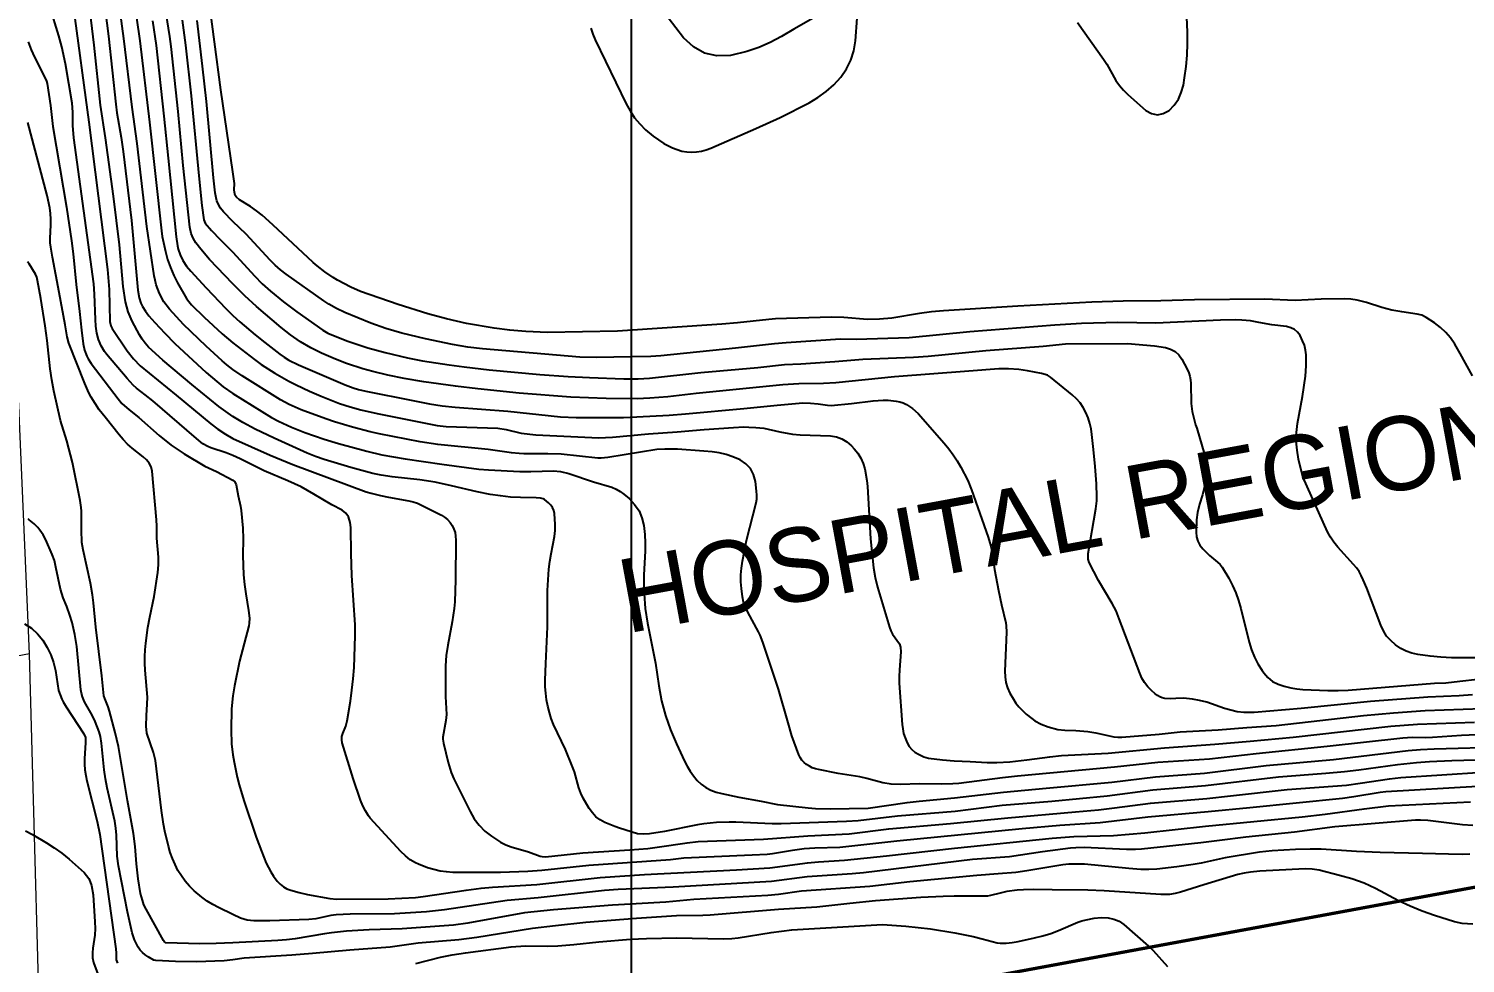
# Model space of a CAD drawing. Header units: centimetres. Extents: x 0 to 1099704, y -139216 to 99734.
# Drawn here: x 973032 to 981777, y 46929 to 52615 of the extents above; entities that cross this region are included whole.
import ezdxf

# ---------------------------------------------------------------- set-up
doc = ezdxf.new("R2010")
doc.units = ezdxf.units.CM
doc.header["$LTSCALE"] = 4
for name, color, linetype in [('CANEVA', 252, 'Continuous'), ('CURVAS-INTERMEDIARIAS', 39, 'Continuous'), ('CURVAS-MESTRA', 34, 'Continuous'), ('LIMITE-L', 7, 'Continuous')]:
    doc.layers.add(name, color=color, linetype=linetype)
doc.layers.add('K-ALINHAMENTO', color=10, linetype='Continuous', lineweight=9)
doc.layers.add('textos', color=2, linetype='Continuous', lineweight=9)
doc.styles.add('EC_NOMES', font='GOTHIC.TTF')
doc.styles.add('ROMANS', font='romans.shx')
doc.dimstyles.new('COTAS_1.0-S', dxfattribs={"dimtxt": 2, "dimasz": 2, "dimexe": 1.25, "dimexo": 0.625, "dimgap": 1, "dimtad": 0, "dimzin": 0, "dimtxsty": 'ROMANS', "dimblk": 'ARCHTICK', "dimblk1": 'ARCHTICK', "dimblk2": 'ARCHTICK', "dimcen": 2.5, "dimse1": 1, "dimse2": 1, "dimsd1": 1, "dimsd2": 1, "dimclrd": 2, "dimclre": 2, "dimclrt": 2, "dimadec": 0, "dimazin": 0, "dimtfac": 1, "dimtmove": 0, "dimatfit": 3, "dimfxl": 1, "dimarcsym": 0})

# ---------------------------------------------------------------- blocks, each defined once
blk = doc.blocks.new('*D196')
at = {"layer": 'DEFPOINTS', "color": 0, "transparency": 16777216}
for p in [(985904.1, 48143.3), (985960.8, 47836.5), (973120.3, 45782.2)]:
    blk.add_point(p, dxfattribs=at)
at = {"layer": 'textos', "color": 2, "transparency": 16777216, "insert": (979568.9, 46656), "char_height": 2, "attachment_point": 5, "rotation": 10.46441, "style": 'ROMANS'}
blk.add_mtext('13000,00', dxfattribs=at)
blk = doc.blocks.new('_ArchTick')
at = {"color": 0, "linetype": 'ByBlock', "const_width": 0.15}
blk.add_lwpolyline([(-0.5, -0.5), (0.5, 0.5)], dxfattribs=at)

msp = doc.modelspace()

# ---------------------------------------------------------------- linework, layer by layer
at = {"layer": 'CANEVA'}
msp.add_line((976702.304, 20423.217), (976702.304, 59609.687), dxfattribs=at)
at = {"layer": 'CURVAS-INTERMEDIARIAS'}
for points, elevation in [([(979415.717, 52653.016), (979575.204, 52430.384), (979595.604, 52398.433), (979650.926, 52299.32), (979671.954, 52268.425), (979696.421, 52240.162), (979723.18, 52213.662), (979832.059, 52117.738), (979867.439, 52098.942), (979902.868, 52090.77), (979938.387, 52098.544), (979973.956, 52116.951), (980005.15, 52150.178), (980030.962, 52186.444), (980048.722, 52227.275), (980061.09, 52271.136), (980068.803, 52316.292), (980078.351, 52385.387), (980084.948, 52454.671), (980087.121, 52524.234), (980086.344, 52593.977), (980064.917, 53091.902)], 75343.499), ([(982037.342, 48327.004), (981754.714, 48314.277), (981577.198, 48302.268), (981536.208, 48301.032), (981454.187, 48301.64), (981397.759, 48298.849), (980936.599, 48247.096), (980504.211, 48203.175), (980221.135, 48171.433), (979906.406, 48150.215), (979641.428, 48122.061), (979051.417, 48068.135), (978959.948, 48057.581), (978694.851, 48022.45), (978658.714, 48019.789), (978587.955, 48017.936), (978456.283, 48021.045), (978336.451, 48017.507), (978282.365, 48019.63), (978231.159, 48027.344), (978134.488, 48053.086), (978091.286, 48063.032), (977959.704, 48082.576), (977840.42, 48107.202), (977821.165, 48112.394), (977802.489, 48118.962), (977784.689, 48127.612), (977767.458, 48137.658), (977752.23, 48149.996), (977738.905, 48163.839), (977728.431, 48179.964), (977719.87, 48197.594), (977678.451, 48313.3), (977654.393, 48391.215), (977596.45, 48596.117), (977501.653, 48883.041), (977484.92, 48925.765), (977474.764, 48946.305), (977409.218, 49065.151), (977395.614, 49095.238), (977384.462, 49126.053), (977377.007, 49157.965), (977370.37, 49208.204), (977368.177, 49250.131), (977368.237, 49291.968), (977371.685, 49333.666), (977377.386, 49375.265), (977401.554, 49500.449), (977460.932, 49730.216), (977464.141, 49753.567), (977464.559, 49777.147), (977463.124, 49800.856), (977455.849, 49860.882), (977444.159, 49901.942), (977425.771, 49938.218), (977397.368, 49967.319), (977362.267, 49991.636), (977318.766, 50010.064), (977277.626, 50024.046), (977235.26, 50033.683), (977192.067, 50040.41), (977142.655, 50045.224), (976981.902, 50056.346), (976905.393, 50057.622), (976855.562, 50054.383), (976558.225, 50005.489), (976517.354, 50001.493), (976496.864, 50001.712), (976273.793, 50026.468), (976192.629, 50029.278), (976046.417, 50028.222), (976018.741, 50029.448), (975970.286, 50034.55), (975829.526, 50054.183), (975523.388, 50084.899), (975415.385, 50100.406), (975166.224, 50149.858), (975111.301, 50162.295), (975002.272, 50190.589), (974894.479, 50223.258), (974841.17, 50241.386), (974690.374, 50296.897), (974653.549, 50311.737), (974617.552, 50328.47), (974565.28, 50356.953), (974330.808, 50503.643), (974274.978, 50541.754), (974238.054, 50570.416), (974209.102, 50595.212), (974111.963, 50683.93), (973974.969, 50816.169), (973888.444, 50908.575), (973854.19, 50953.631), (973827.352, 51003.462), (973807.908, 51056.77), (973801.071, 51084.267), (973795.68, 51112.182), (973750.204, 51411.712), (973692.182, 51917.291), (973661.875, 52137.352), (973611.417, 52556.046), (973548.451, 53020.894)], 76041.124), ([(973631.459, 53075.428), (973708.148, 52541.535), (973768.233, 52046.252), (973839.59, 51384.973), (973844.673, 51350.032), (973864.446, 51260.038), (973877.94, 51210.168), (973894.344, 51161.424), (973915.113, 51114.374), (973938.802, 51068.46), (973993.666, 50973.823), (974007.837, 50954.199), (974023.823, 50935.902), (974099.814, 50859.283), (974209.64, 50758.366), (974274.978, 50702.905), (974406.52, 50601.49), (974446.703, 50572.848), (974529.651, 50519.32), (974615.499, 50470.566), (974659.459, 50448.132), (974741.111, 50409.494), (974811.85, 50378.489), (974924.716, 50335.615), (974988.907, 50314.896), (975053.916, 50296.798), (975152.51, 50274.015), (975518.126, 50200.426), (975574.324, 50195.203), (975887.329, 50183.573), (975937.976, 50176.178), (976029.774, 50153.625), (976118.861, 50143.499), (976290.516, 50136.892), (976459.451, 50127.484), (976501.737, 50126.457), (976586.259, 50129.358), (976805.433, 50150.017), (976979.152, 50161.827), (977143.871, 50176.926), (977323.22, 50189.493), (977384.681, 50191.785), (977415.417, 50191.307), (977457.942, 50189.313), (977507.234, 50183.782), (977604.064, 50161.638), (977682.059, 50148.482), (977728.899, 50144.297), (977912.913, 50137.031), (977948.841, 50130.922), (977982.456, 50119.85), (978012.623, 50101.323), (978040.489, 50077.833), (978057.839, 50059.286), (978079.695, 50031.68), (978098.222, 50002.34), (978111.766, 49970.389), (978121.981, 49936.693), (978134.339, 49866.154), (978138.325, 49830.585), (978157.341, 49511.232), (978174.552, 49335.032), (978184.02, 49275.305), (978198.76, 49216.655), (978272.02, 48973.074), (978280.651, 48951.976), (978291.245, 48931.725), (978333.072, 48871.51), (978340.059, 48852.365), (978341.155, 48824.709), (978332.285, 48715.172), (978330.94, 48674.012), (978331.627, 48632.832), (978349.198, 48382.365), (978352.845, 48354.51), (978358.486, 48327.173), (978367.136, 48300.643), (978379.943, 48270.147), (978392.988, 48248.7), (978408.376, 48229.535), (978427.272, 48213.829), (978448.499, 48200.414), (978481.477, 48184.877), (978510.07, 48176.396), (978594.094, 48166.221), (978664.992, 48159.873), (978762.421, 48156.354), (978866.905, 48149.777), (978926.054, 48149.687), (979005.553, 48154.72), (979107.566, 48166.301), (979247.699, 48185.396), (979318.757, 48193.458), (979603.119, 48208.208), (979946.26, 48239.85), (980252.01, 48261.985), (980467.606, 48280.173), (980728.906, 48305.417), (981323.522, 48371.103), (981487.334, 48382.714), (981833.695, 48395.7)], 75941.463), ([(973469.211, 52950.782), (973518.653, 52570.208), (973562.324, 52156.656), (973569.28, 52103.576), (973594.574, 51953.258), (973606.633, 51867.999), (973658.277, 51447.56), (973697.185, 51024.4), (973704.042, 50978.008), (973714.845, 50944.851), (973725.12, 50924.76), (973743.029, 50895.609), (973764.107, 50868.651), (973799.865, 50827.84), (973859.761, 50762.582), (973922.598, 50700.164), (974111.793, 50522.35), (974215.311, 50436.293), (974274.978, 50395.681), (974511.014, 50249.12), (974551.945, 50227.653), (974631.863, 50191.456), (974713.196, 50158.628), (974829.869, 50117.179), (974917.172, 50091.068), (975089.704, 50044.267), (975182.648, 50022.89), (975323.409, 49996.978), (975548.034, 49965.177), (975772.38, 49935.607), (975832.117, 49930.893), (976021.392, 49921.226), (976089.73, 49921.326), (976226.245, 49924.635), (976270.365, 49921.415), (976319.587, 49909.297), (976469.377, 49858.181), (976581.456, 49825.542), (976607.776, 49814.37), (976632.293, 49799.64), (976655.593, 49782.538), (976687.226, 49755.69), (976720.313, 49720.509), (976747.331, 49682.001), (976765.24, 49638.519), (976777.09, 49591.698), (976782.93, 49536.865), (976785.84, 49487.652), (976785.541, 49438.36), (976777.688, 49290.135), (976777.169, 49240.643), (976778.186, 49175.854), (976784.554, 49087.006), (976798.576, 48999.036), (976847.44, 48754.199), (976867.582, 48616.498), (976884.145, 48525.767), (976908.821, 48436.899), (976939.975, 48349.906), (976975.963, 48264.795), (977024.537, 48158.338), (977040.543, 48127.164), (977058.352, 48097.176), (977078.852, 48068.962), (977101.146, 48041.934), (977126.42, 48018.384), (977153.707, 47998.073), (977183.994, 47982.596), (977216.294, 47970.348), (977250.657, 47961.119), (977354.225, 47938.586), (977490.571, 47914.378), (977590.7, 47894.685), (977778.012, 47873.916), (977822.202, 47870.946), (977910.77, 47869.302), (978142.272, 47872.79), (978379.484, 47907.581), (978453.702, 47915.664), (978667.843, 47934.739), (978966.596, 47970.637), (979226.441, 47993.359), (979625.403, 48031.35), (979890.61, 48063.511), (980189.592, 48084.868), (980564.396, 48131.27), (980975.247, 48169.41), (981430.199, 48222.569), (981505.153, 48228.788), (981588.569, 48233.293), (982024.296, 48246.587)], 76140.785), ([(981822.244, 50502.049), (981747.04, 50639.561), (981713.863, 50696.168), (981688.409, 50733.301), (981659.946, 50767.565), (981626.969, 50797.503), (981590.991, 50824.571), (981540.015, 50857.548), (981513.166, 50871.172), (981484.075, 50878.916), (981391.57, 50891.553), (981329.97, 50902.386), (981269.675, 50919.049), (981175.466, 50949.675), (981118.978, 50964.225), (981080.688, 50970.275), (981041.96, 50972.059), (980900.731, 50969.717), (980741.413, 50962.242), (980557.26, 50969.527), (980127.992, 50966.079), (979924.315, 50959.94), (979693.979, 50958.166), (979504.763, 50950.671), (979053.699, 50927.7), (978600.642, 50898.071), (978527.879, 50891.443), (978455.326, 50882.673), (978285.803, 50854.648), (978212.353, 50846.765), (978138.535, 50846.317), (977993.708, 50857.459), (977916.391, 50860.459), (977577.724, 50848.778), (977537.172, 50845.769), (977346.411, 50825.528), (977250.827, 50817.644), (976616.726, 50774.86), (976189.819, 50767.585), (976058.825, 50772.119), (975961.765, 50780.571), (975865.184, 50793.636), (975698.083, 50822.279), (975576.178, 50849.008), (975461.588, 50880.201), (975281.372, 50936.779), (975052.461, 51016.248), (974992.774, 51041.442), (974912.428, 51084.705), (974886.416, 51100.402), (974835.679, 51134.904), (974787.244, 51172.576), (974763.973, 51192.578), (974519.147, 51421.21), (974453.082, 51480.259), (974418.41, 51507.715), (974381.854, 51532.61), (974316.208, 51573.94), (974296.355, 51590.334), (974289.259, 51600.669), (974284.426, 51620.162), (974283.17, 51635.52), (974284.525, 51674.009), (974274.978, 51744.439), (974201.149, 52243.729), (974124.66, 52828.748)], 75443.16), ([(981851.783, 48004.362), (981292.756, 47971.763), (981259.769, 47967.886), (981099.803, 47941.396), (981028.955, 47932.088), (980465.533, 47874.683), (980211.806, 47849.888), (979844.327, 47817.289), (979554.644, 47783.922), (979309.987, 47766.94), (979079.98, 47746.33), (978317.406, 47672.362), (977969.969, 47634.262), (977818.275, 47629.608), (977752.619, 47625.213), (977682.617, 47615.685), (977560.981, 47595.354), (977527.455, 47591.288), (977435.438, 47586.166), (977019.594, 47568.705), (976938.47, 47558.938), (976442.628, 47524.376), (976155.815, 47493.441), (976070.276, 47486.425), (975904.52, 47481.602), (975702.349, 47480.565), (975614.049, 47482.12), (975574.892, 47484.88), (975536.204, 47490.123), (975498.194, 47499.092), (975460.651, 47510.543), (975404.532, 47531.482), (975387.401, 47539.445), (975354.941, 47558.859), (975324.983, 47582.05), (975297.766, 47608.42), (975110.693, 47811.857), (975099.959, 47825.79), (975081.432, 47855.748), (975065.955, 47887.55), (975052.88, 47920.408), (975007.654, 48052.847), (974940.791, 48270.227), (974937.472, 48289.232), (974938.918, 48308.477), (974943.841, 48327.522), (974961.69, 48372.299), (974970.709, 48402.995), (974990.392, 48523.096), (974999.9, 48591.314), (975007.664, 48659.711), (975012.836, 48728.337), (975020.131, 48921.46), (975019.304, 48987.206), (974999.312, 49287.962), (974995.565, 49422.145), (974993.661, 49579.34), (974990.004, 49611.271), (974978.682, 49644.648), (974962.966, 49668.148), (974940.333, 49685.08), (974877.616, 49718.138), (974767.461, 49783.894), (974690.045, 49826.638), (974609.788, 49863.752), (974466.376, 49923.967), (974320.324, 49997.437), (974274.978, 50018.355), (974234.735, 50033.544), (974141.014, 50064.429), (974123.444, 50072.391), (974092.569, 50090.251), (974053.392, 50121.883), (973788.125, 50351.063), (973740.687, 50386.682), (973688.843, 50428.728), (973668.782, 50446.946), (973631.578, 50486.442), (973505.657, 50634.847), (973493.728, 50651.251), (973472.889, 50686.102), (973457.003, 50723.266), (973447.066, 50763.23), (973441.575, 50804.38), (973438.834, 50845.798), (973433.483, 51000.153), (973427.852, 51062.052), (973307.591, 51950.169), (973300.695, 52026.838), (973301.502, 52107.503), (973296.798, 52161.928), (973255.21, 52401.951), (973233.723, 52504.262), (973215.943, 52571.583), (973160.223, 52750.424)], 76439.767), ([(973302.15, 52753.025), (973397.226, 52047.178), (973511.497, 51150.581), (973522.161, 51029.154), (973526.705, 50832.693), (973531.688, 50808.027), (973540.05, 50791.184), (973631.19, 50654.699), (973669.459, 50606.314), (973710.36, 50564.436), (973929.285, 50385.954), (974140.835, 50210.222), (974183.908, 50178.161), (974229.343, 50147.566), (974274.978, 50121.913), (974502.713, 50020.179), (974639.218, 49963.462), (975087.243, 49798.065), (975116.652, 49788.478), (975173.27, 49774.207), (975221.496, 49764.27), (975346.012, 49743.142), (975372.482, 49736.505), (975398.294, 49727.864), (975423.129, 49716.732), (975544.586, 49654.993), (975564.229, 49642.684), (975582.008, 49628.433), (975596.997, 49611.281), (975610.132, 49592.186), (975619.899, 49571.058), (975627.324, 49549.322), (975631.241, 49526.699), (975632.795, 49503.468), (975629.427, 49260.964), (975625.361, 49128.615), (975622.152, 49087.883), (975610.83, 49006.929), (975583.144, 48864.264), (975573.158, 48801.897), (975569.75, 48738.822), (975569.441, 48551.918), (975575.201, 48441.583), (975571.006, 48405.177), (975553.326, 48304.949), (975553.017, 48292.581), (975556.296, 48267.974), (975585.148, 48149.637), (975604.442, 48090), (975620.328, 48051.402), (975718.852, 47851.472), (975744.635, 47808.24), (975774.274, 47768.345), (975809.693, 47733.494), (975848.959, 47702.001), (975873.566, 47685.238), (975904.391, 47666.542), (975936.232, 47650.128), (975969.629, 47637.152), (976074.053, 47607.294), (976145.52, 47580.096), (976158.286, 47577.635), (976177.78, 47577.027), (976405.784, 47599.969), (976690.524, 47618.615), (976801.407, 47627.904), (976857.366, 47634.72), (977040.084, 47662.635), (977106.498, 47668.904), (977505.659, 47683.235), (977775.242, 47703.616), (978026.835, 47715.934), (978267.416, 47746.31), (978643.107, 47778.72), (978992.368, 47814.548), (979403.578, 47849.609), (979544.03, 47863.083), (979641.528, 47874.454), (979860.602, 47903.844), (980204.063, 47931.769), (980348.601, 47946.718), (980692.52, 47985.735), (981053.66, 48012.983), (981136.897, 48023.935), (981315.21, 48051.99), (981385.66, 48059.793), (981884.751, 48090.848)], 76340.106), ([(973785.464, 52663.45), (973807.18, 52512.156), (973855.685, 52083.146), (973880.371, 51827.387), (973929.972, 51348.906), (973938.214, 51292.926), (973942.041, 51274.439), (973953.154, 51238.541), (973969.667, 51204.856), (973992.878, 51169.815), (974018.431, 51139.23), (974113.368, 51037.755), (974232.463, 50912.761), (974274.978, 50870.156), (974317.583, 50831.298), (974411.234, 50753.114), (974468.868, 50706.194), (974560.127, 50635.674), (974587.225, 50616.399), (974615.509, 50598.909), (974675.046, 50569.29), (974958.611, 50448.93), (975008.261, 50430.024), (975040.402, 50420.028), (975084.043, 50409.534), (975371.106, 50351.89), (975471.026, 50333.104), (975548.881, 50320.935), (975627.184, 50312.384), (975948.211, 50286.981), (976269.229, 50253.046), (976365.481, 50248.871), (976572.695, 50248.881), (976653.421, 50250.067), (976734.076, 50253.385), (976930.707, 50263.67), (977030.666, 50270.766), (977384.661, 50303.664), (977587.929, 50325.011), (977743.858, 50338.256), (977790.539, 50337.529), (977837.868, 50332.546), (977893.987, 50323.975), (977916.481, 50322.939), (978040.289, 50334.419), (978172.948, 50351.172), (978234.378, 50355.657), (978265.114, 50354.511), (978312.194, 50349.478), (978334.159, 50344.894), (978355.347, 50338.326), (978375.368, 50328.789), (978394.633, 50317.278), (978412.731, 50303.594), (978446.407, 50273.417), (978605.585, 50093.48), (978634.008, 50058.798), (978660.737, 50022.95), (978684.945, 49985.348), (978707.478, 49946.58), (978748.628, 49866.682), (978770.812, 49809.616), (978872.327, 49521.019), (978888.551, 49466.235), (978894.451, 49438.3), (978912.291, 49325.086), (978934.983, 49197.141), (978953.291, 49110.725), (978979.571, 49000.192), (978982.302, 48981.715), (978983.648, 48944.332), (978974.09, 48706.063), (978975.485, 48671.092), (978980.498, 48636.948), (978990.913, 48604.06), (979004.945, 48571.999), (979026.272, 48535.105), (979042.208, 48511.804), (979060.197, 48490.048), (979104.765, 48445.53), (979139.278, 48417.476), (979157.436, 48404.54), (979196.015, 48382.893), (979237.543, 48367.655), (979296.493, 48352.198), (979340.333, 48346.368), (979407.146, 48344.923), (979480.317, 48339.332), (979528.503, 48331.478), (979637.262, 48306.105), (979661.619, 48304.082), (979686.076, 48304.729), (979913.622, 48322.977), (980040.868, 48336.94), (980273.128, 48348.251), (980448.082, 48362.453), (980626.744, 48374.9), (981157.527, 48435.564), (981339.796, 48452.147), (981532.71, 48466.14), (981879.419, 48479.205)], 75841.803), ([(973966.139, 52667.855), (973987.367, 52515.205), (974020.694, 52205.689), (974067.215, 51720.411), (974086.878, 51540.254), (974098.24, 51451.118), (974105.923, 51431.126), (974144.472, 51387.504), (974196.655, 51332.123), (974274.978, 51255.085), (974405.812, 51112.052), (974453.849, 51063.537), (974504.387, 51017.643), (974583.866, 50953.013), (974664.611, 50892.888), (974821.926, 50781.019), (974852.173, 50763.529), (974969.683, 50716.778), (975097.498, 50674.153), (975203.048, 50645.261), (975338.477, 50612.961), (975429.557, 50594.644), (975590.788, 50570.107), (975682.566, 50557.311), (975835.485, 50539.78), (976143.666, 50511.945), (976316.388, 50498.81), (976446.136, 50492.372), (976654.746, 50484.927), (976742.547, 50484.03), (976810.576, 50488.904), (977123.411, 50523.127), (977470.2, 50554.48), (977632.458, 50570.934), (977732.936, 50576.256), (977939.183, 50590.268), (978110.141, 50604.749), (978417.724, 50617.047), (978507.409, 50622.608), (978857.896, 50657.719), (979207.466, 50683.332), (979343.154, 50696.756), (979721.585, 50699.776), (979885.677, 50686.451), (979953.087, 50676.036), (979983.713, 50666.13), (980011, 50651.6), (980033.254, 50630.143), (980052.15, 50604.071), (980084.281, 50543.059), (980093.499, 50522.11), (980100.685, 50500.644), (980104.811, 50478.389), (980106.904, 50455.607), (980108.548, 50334.529), (980114.587, 50285.416), (980134.151, 50204.552), (980143.678, 50183.593), (980189.891, 50024.564), (980198.691, 49982.697), (980203.266, 49940.68), (980201.521, 49898.454), (980195.552, 49856.088), (980178.629, 49779.608), (980160.421, 49722.124), (980146.997, 49671.696), (980140.459, 49626.22), (980138.925, 49550.837), (980142.014, 49522.912), (980149.02, 49496.532), (980161.906, 49472.464), (980178.709, 49449.951), (980220.268, 49409.02), (980269.53, 49369.325), (980284.379, 49354.785), (980297.236, 49338.47), (980337.07, 49271.319), (980359.813, 49227.309), (980380.044, 49182.282), (980396.498, 49135.74), (980410.45, 49088.202), (980461.835, 48881.855), (980475.947, 48836.24), (980493.268, 48792.09), (980515.403, 48750.153), (980540.737, 48709.681), (980550.523, 48695.828), (980576.017, 48667.305), (980604.559, 48643.396), (980637.706, 48626.414), (980673.913, 48614.056), (980715.99, 48604.858), (980751.669, 48598.599), (980787.736, 48595.33), (980941.492, 48588.394), (981002.754, 48587.836), (981063.995, 48590.636), (981589.536, 48632.484), (981658.372, 48635.842), (981709.976, 48640.307), (981886.096, 48662.182)], 75642.481), ([(982128.142, 48787.197), (981693.632, 48787.047), (981628.065, 48790.446), (981562.697, 48796.425), (981488.42, 48806.79), (981452.483, 48815.321), (981417.96, 48827.161), (981385.57, 48843.964), (981352.065, 48866.018), (981323.671, 48891.751), (981298.676, 48920.005), (981278.784, 48952.066), (981262.3, 48986.658), (981177.359, 49211.144), (981156.191, 49262.788), (981144.142, 49287.743), (981130.509, 49311.691), (981114.523, 49334.125), (981096.963, 49355.552), (981001.657, 49461.332), (980977.559, 49490.622), (980955.913, 49521.527), (980938.184, 49554.843), (980787.507, 49888.816), (980762.053, 49996.49), (980753.064, 50050.526), (980748.44, 50104.672), (980750.363, 50158.987), (980756.652, 50213.411), (980785.473, 50377.074), (980804.259, 50501.341), (980809.611, 50564.227), (980808.286, 50629.983), (980804.23, 50659.682), (980797.682, 50688.644), (980787.397, 50716.509), (980772.518, 50747.423), (980756.402, 50768.352), (980737.576, 50785.205), (980714.704, 50795.918), (980689.131, 50802.556), (980599.188, 50812.442), (980520.994, 50828.428), (980468.961, 50837.038), (980416.41, 50841.523), (980378.16, 50842.859), (980287.11, 50841.792), (979894.447, 50824.272), (979663.174, 50827.182), (979441.339, 50821.162), (979279.311, 50811.426), (978760.727, 50769.967), (978392.869, 50733.391), (978069.719, 50723.445), (977973.048, 50725.299), (977643.779, 50703.941), (977572.851, 50697.613), (977333.964, 50671.043), (976879.531, 50624.94), (976819.625, 50621.004), (976699.085, 50617.556), (976489.509, 50614.067), (976386.798, 50615.692), (975795.462, 50666.668), (975704.74, 50677.79), (975611.667, 50694.085), (975447.367, 50727.79), (975304.353, 50762.612), (975205.311, 50791.892), (975113.872, 50823.524), (974956.169, 50888.393), (974906.677, 50911.664), (974859.179, 50938.752), (974828.852, 50958.993), (974599.553, 51121.38), (974565.09, 51147.641), (974532.551, 51176.253), (974501.557, 51206.61), (974355.863, 51364.732), (974274.978, 51441.311), (974217.484, 51501.197), (974199.485, 51523.84), (974185.562, 51549.194), (974178.148, 51566.804), (974172.297, 51585.969), (974166.896, 51615.717), (974156.83, 51707.585), (974113.707, 52172.213), (974091.034, 52386.125), (974056.91, 52664.616)], 75542.821), ([(976453.272, 52617.507), (976465.979, 52582.127), (976481.077, 52547.704), (976668.459, 52158.131), (976692.687, 52114.579), (976720.024, 52073.369), (976752.025, 52035.668), (976787.135, 52000.298), (976833.288, 51961.311), (976865.339, 51937.94), (976899.264, 51917.39), (976951.546, 51890.562), (976979.58, 51879.41), (977008.213, 51870.819), (977037.722, 51866.065), (977067.81, 51863.873), (977097.977, 51865.587), (977127.646, 51869.743), (977156.558, 51877.576), (977184.961, 51887.861), (977458.679, 52006.906), (977606.117, 52074.246), (977782.975, 52163.672), (977836.423, 52195.892), (977886.822, 52231.91), (977932.606, 52273.608), (977975.34, 52319.103), (978010.052, 52369.83), (978037.818, 52423.368), (978055.169, 52481.121), (978065.573, 52541.705), (978075.988, 52679.167)], 75343.499), ([(977808.419, 52678.31), (977689.972, 52611.886), (977614.379, 52567.208), (977546.132, 52530.952), (977475.97, 52499.678), (977402.939, 52475.879), (977304.225, 52452.389), (977221.855, 52450.844), (977145.605, 52465.574), (977078.523, 52504.721), (977017.571, 52560.142), (976924.438, 52680.672)], 75343.499), ([(973028.292, 52534.48), (973046.052, 52487.22), (973066.532, 52441.077), (973133.604, 52310.681), (973140.191, 52296.141), (973144.776, 52280.963), (973163.881, 52147.088), (973177.943, 52019.134), (973261.618, 51528.245), (973292.423, 51324.668), (973302.19, 51245.508), (973321.604, 51057.757), (973341.875, 50893.566), (973352.578, 50781.737), (973363.082, 50697.454), (973371.912, 50658.327), (973386.074, 50622.24), (973393.848, 50606.782), (973412.833, 50577.781), (973576.745, 50362.354), (973599.537, 50335.486), (973643.906, 50295.293), (973703.394, 50249.758), (973825.289, 50140.948), (973899.307, 50080.703), (973978.966, 50028.122), (974104.419, 49954.333), (974175.706, 49921.097), (974274.978, 49868.187), (974286.05, 49857.234), (974294.392, 49840.501), (974306.59, 49772.164), (974320.961, 49709.128), (974324.898, 49683.585), (974335.362, 49577.028), (974336.847, 49510.604), (974335.92, 49409.957), (974336.927, 49351.147), (974339.997, 49292.487), (974346.166, 49234.075), (974354.388, 49175.834), (974371.101, 49074.848), (974375.356, 49028.575), (974374.36, 48997.84), (974371.958, 48982.681), (974315.839, 48766.428), (974284.894, 48616.787), (974274.978, 48555.486), (974267.463, 48477.591), (974264.454, 48348.451), (974267.583, 48263.829), (974274.978, 48196.627), (974282.403, 48151.989), (974300.89, 48061.956), (974312.56, 48013.969), (974341.043, 47919.351), (974416.666, 47697.078), (974449.095, 47610.752), (974478.445, 47538.667), (974491.162, 47511.37), (974505.364, 47484.96), (974521.808, 47459.876), (974545.058, 47429.11), (974562.788, 47410.833), (974582.172, 47394.977), (974604.038, 47382.768), (974627.548, 47372.991), (974677.647, 47358.989), (974728.544, 47348.285), (974865.099, 47322.812), (974908.132, 47319.573), (975220.539, 47320.67), (975386.235, 47329.719), (975432.836, 47334.552), (975695.731, 47373.739), (975787.2, 47385.688), (975856.085, 47391.907), (976124.97, 47408.192), (976511.534, 47451.674), (976781.186, 47468.327), (977339.924, 47497.179), (977543.7, 47509.118), (977773.129, 47539.524), (977839.373, 47545.255), (977998.362, 47555.45), (978253.174, 47582.418), (978667.793, 47629.678), (979263.276, 47689.115), (979394.997, 47699.33), (979635.09, 47707.323), (979825.87, 47722.422), (980196.598, 47763.851), (980784.188, 47820.348), (980924.201, 47837.111), (981161.075, 47869.162), (981310.147, 47886.055), (981810.065, 47912.096)], 76539.428), ([(981822.483, 47766.173), (981759.647, 47772.182), (981550.22, 47797.666), (981504.207, 47799.938), (981474.069, 47799.17), (980982.443, 47759.027), (980738.254, 47727.116), (980440.867, 47696.64), (980280.692, 47676.837), (980166.849, 47660.991), (979806.975, 47622.313), (979770.439, 47620.319), (979715.576, 47620.19), (979456.418, 47632.956), (979406.568, 47632.109), (979373.441, 47629.608), (979203.1, 47607.344), (979002.932, 47575.701), (978777.529, 47559.437), (978114.606, 47479.329), (978044.116, 47472.812), (977771.783, 47455.032), (977554.304, 47426.689), (976954.555, 47392.236), (976620.742, 47376.848), (976537.246, 47371.437), (976133.85, 47326.878), (975945.531, 47309.876), (975564.159, 47254.176), (975453.067, 47242.097), (975258.28, 47230.088), (974989.545, 47227.228), (974902.85, 47223.421), (974872.145, 47219.544), (974779.919, 47199.691), (974738.181, 47194.459), (974499.015, 47186.636), (974401.906, 47186.486), (974360.995, 47191.439), (974321.719, 47203.478), (974274.978, 47225.793), (974187.356, 47267.73), (974152.106, 47286.366), (974118.122, 47306.906), (974086.031, 47330.297), (974038.473, 47370.54), (974010.349, 47398.445), (973984.327, 47428.014), (973961.475, 47460.095), (973940.736, 47493.85), (973923.046, 47529.449), (973907.23, 47565.785), (973894.224, 47603.208), (973883.092, 47641.378), (973860.947, 47732.966), (973852.416, 47774.604), (973839.5, 47858.658), (973803.045, 48163.082), (973792.152, 48210.799), (973751.49, 48328.957), (973747.723, 48371.512), (973748.371, 48435.983), (973753.832, 48505.097), (973755.387, 48547.084), (973741.923, 48712.96), (973739.87, 48753.93), (973739.451, 48794.871), (973741.504, 48835.762), (973745.201, 48876.622), (973757.25, 48971.549), (973768.691, 49034.475), (973795.391, 49159.699), (973818.631, 49307.316), (973822.927, 49353.718), (973821.522, 49400.29), (973811.944, 49515.099), (973812.074, 49589.206), (973810.041, 49626.21), (973783.192, 49923.468), (973777.362, 49948.992), (973765.243, 49972.213), (973748.361, 49992.783), (973728.508, 50010.502), (973661.975, 50062.495), (973633.741, 50087.759), (973607.221, 50114.767), (973582.854, 50143.729), (973498.392, 50252.11), (973461.896, 50295.402), (973413.032, 50373.307), (973398.532, 50400.235), (973373.537, 50456.125), (973276.896, 50702.118), (973265.544, 50740.886), (973254.552, 50812.532), (973218.265, 51010.837), (973176.049, 51225.576), (973165.794, 51285.372), (973163.243, 51312.27), (973162.804, 51339.278), (973167.08, 51420.711), (973167.349, 51455.901), (973165.266, 51490.952), (973160.093, 51525.684), (973144.008, 51599.812), (973027.405, 52044.478)], 76639.088), ([(981823.609, 47166.006), (981759.208, 47170.032), (981712.188, 47180.557), (981589.337, 47219.733), (981515.06, 47246.113), (981442.168, 47275.623), (981371.349, 47309.806), (981231.834, 47383.884), (981160.955, 47416.045), (981087.595, 47442.036), (981012.57, 47463.902), (980887.396, 47494.647), (980845.848, 47501.464), (980803.622, 47502.819), (980527.611, 47489.335), (980469.14, 47484.023), (980430.582, 47477.824), (980392.721, 47468.267), (980185.087, 47406.059), (980044.516, 47361.042), (980010.791, 47352.88), (979976.428, 47347.817), (979924.455, 47346.83), (979579.539, 47369.563), (979480.058, 47373.839), (979263.226, 47375.433), (979146.463, 47378.064), (979088.57, 47376.111), (979050.101, 47372.842), (978987.375, 47364.65), (978946.085, 47356.468), (978886.927, 47340.941), (978868.36, 47337.572), (978665.859, 47337.203), (978598.409, 47335.668), (978463.628, 47328.712), (978187.867, 47308.112), (978030.592, 47293.602), (977828.969, 47271.258), (977597.208, 47256.089), (977180.397, 47222.115), (977135.769, 47219.484), (976976.311, 47217.062), (976731.824, 47200.857), (976423.344, 47176.67), (976237.985, 47157.505), (976098.609, 47140.752), (975760.112, 47086.228), (975650.256, 47071.009), (975402.649, 47052.134), (975233.176, 47027.946), (974987.851, 47009.339), (974758.93, 46987.583), (974634.175, 46977.279), (974342.996, 46959.081), (974274.978, 46949.772), (974221.36, 46944.749), (974053.901, 46937.893), (973926.395, 46939.378), (973806.592, 46944.899), (973794.504, 46948.118), (973758.656, 46968.469), (973741.125, 46980.328), (973725.08, 46993.713), (973711.247, 47009.379), (973698.889, 47026.561), (973676.266, 47070.97), (973662.483, 47115.069), (973633.741, 47242.595), (973577.841, 47520.918), (973571.194, 47580.585), (973566.809, 47708.768), (973562.693, 47751.264), (973555.398, 47793.36), (973510.221, 47995.412), (973499.986, 48050.913), (973492.382, 48106.833), (973476.018, 48268.921), (973469.729, 48308.118), (973461.567, 48336.691), (973437.28, 48399.457), (973417.746, 48438.364), (973372.69, 48520.156), (973359.574, 48550.323), (973353.365, 48571.282), (973349.827, 48592.858), (973324.484, 48856.212), (973313.88, 48930.2), (973296.3, 49002.843), (973282.566, 49047.83), (973263.501, 49100.221), (973242.423, 49151.845), (973225.59, 49204.785), (973197.865, 49339.855), (973188.407, 49378.992), (973174.524, 49416.773), (973136.364, 49504.634), (973120.438, 49535.768), (973100.726, 49564.66), (973088.487, 49579.34), (973065.894, 49601.584), (973034.043, 49627.147), (973029.667, 49632.12)], 76838.41), ([(973006.546, 48994.491), (973048.224, 48966.925), (973084.61, 48932.662), (973117.449, 48893.943), (973144.875, 48849.375), (973166.87, 48804.946), (973182.667, 48757.946), (973194.327, 48709.242), (973214.448, 48587.537), (973233.802, 48536.62), (973241.516, 48520.236), (973259.724, 48488.872), (973367.388, 48324.422), (973377.135, 48303.563), (973378.56, 48295.042), (973377.713, 48269.469), (973372.72, 48174.762), (973372.281, 48140.349), (973373.975, 48106.145), (973378.869, 48072.251), (973385.905, 48038.565), (973448.721, 47790.54), (973464.637, 47711.878), (973562.513, 47016.934), (973564.826, 46990.733), (973565.433, 46949.413), (973567.686, 46939.906), (973572.818, 46928.814)], 76938.071), ([(973012.715, 47734.989), (973054.294, 47712.266), (973140.231, 47661.14), (973187.929, 47630.664), (973234.201, 47598.274), (973278.321, 47563.005), (973368.833, 47481.432), (973384.519, 47463.862), (973397.724, 47444.897), (973407.212, 47423.818), (973414.218, 47401.335), (973425.071, 47345.774), (973435.187, 47181.473), (973436.453, 47140.543), (973434.828, 47099.682), (973422.331, 47021.767), (973419.73, 46991.839), (973420.278, 46961.851), (973425.749, 46932.68), (973452.448, 46862.2)], 77037.731), ([(975389.005, 46927.807), (975538.985, 46965.887), (975609.026, 46980.547), (975690.13, 46993.115), (975969.23, 47028.843), (976056.742, 47034.195), (976187.896, 47033.378), (976253.014, 47035.57), (976350.522, 47043.463), (976503.222, 47059.917), (976695.727, 47074.637), (976793.703, 47080.228), (976978.295, 47083.328), (977260.344, 47078.036), (977312.816, 47079.271), (977351.843, 47083.985), (977552.101, 47117.003), (977677.145, 47132.729), (978195.192, 47163.594), (978229.196, 47164.093), (978372.598, 47153.987), (978521.86, 47138.55), (978669.826, 47113.575), (978781.914, 47090.952), (978837.166, 47078.474), (978928.426, 47053.629), (978946.434, 47050.758), (978983.03, 47050.529), (979019.795, 47054.954), (979056.221, 47061.651), (979155.343, 47083.088), (979205.034, 47095.546), (979254.027, 47110.126), (979301.954, 47127.866), (979418.866, 47178.593), (979443.612, 47187.274), (979468.975, 47193.951), (979518.965, 47203.299), (979561.102, 47207.036), (979603.318, 47204.495), (979637.93, 47197.14), (979670.4, 47184.583), (979699.122, 47164.9), (979848.085, 47034.015), (979877.076, 47006.061), (979965.465, 46909.32)], 76938.071)]:
    msp.add_lwpolyline(points, dxfattribs=dict(at, elevation=elevation))
at = {"layer": 'CURVAS-MESTRA'}
for points, elevation in [([(981916.543, 48166.38), (981694.917, 48161.098), (981559.967, 48154.919), (981479.521, 48149.159), (981364.243, 48135.804), (981128.655, 48104.332), (981042.857, 48094.276), (980928.148, 48083.801), (980640.049, 48061.448), (980196.788, 48008.707), (979875.402, 47982.347), (979596.551, 47945.084), (979259.947, 47912.834), (978957.596, 47888.078), (978671.092, 47853.147), (978321.93, 47824.524), (978082.376, 47795.752), (978011.308, 47791.826), (977612.884, 47777.066), (977558.469, 47777.853), (977335.798, 47787.161), (977296.86, 47787.391), (977219.025, 47784.421), (977141.569, 47776.647), (977103.13, 47770.658), (976902.553, 47730.743), (976810.885, 47716.452), (976773.881, 47714.369), (976739.159, 47717.309), (976628.864, 47750.327), (976599.444, 47760.402), (976538.502, 47785.756), (976510.477, 47801.841), (976484.994, 47820.767), (976463.288, 47843.938), (976444.113, 47869.94), (976407.069, 47934.181), (976392.987, 47964.508), (976381.825, 47996.03), (976354.439, 48093.309), (976343.187, 48125.081), (976299.167, 48228.848), (976227.401, 48381.099), (976213.1, 48417.834), (976201.459, 48455.496), (976191.593, 48493.776), (976184.517, 48532.663), (976179.355, 48571.73), (976177.052, 48611.066), (976176.654, 48650.592), (976179.963, 48752.635), (976190.726, 48976.074), (976190.517, 49195.935), (976198.918, 49326.152), (976204.529, 49373.71), (976212.502, 49420.929), (976233.62, 49526.43), (976237.517, 49561.929), (976237.875, 49597.638), (976232.464, 49665.417), (976228.119, 49684.213), (976221.182, 49701.604), (976210.359, 49716.872), (976196.945, 49730.745), (976172.448, 49749.64), (976164.694, 49753.796), (976147.672, 49758.61), (976120.555, 49760.733), (976024.99, 49761.899), (975964.496, 49765.267), (975904.281, 49772.014), (975841.993, 49781.422), (975761.158, 49797.099), (975606.734, 49834.462), (975507.322, 49855.121), (975413.841, 49869.452), (975245.544, 49887.531), (975177.625, 49897.965), (975127.386, 49909.367), (974992.555, 49945.125), (974829.839, 49993.361), (974778.464, 50011.349), (974728.035, 50031.82), (974527.1, 50122.959), (974410.596, 50178.102), (974334.904, 50218.305), (974274.978, 50255.149), (974189.07, 50316.69), (974025.298, 50449.368), (973849.108, 50597.464), (973762.323, 50677.671), (973741.235, 50701.041), (973722.279, 50726.046), (973706.174, 50752.975), (973662.563, 50835.842), (973637.578, 50893.157), (973621.224, 50953.512), (973607.112, 51046.874), (973583.831, 51299.773), (973547.674, 51597.031), (973500.415, 51951.843), (973469.719, 52150.457), (973431.509, 52515.315), (973388.665, 52871.981)], 76240.446), ([(981821.377, 48562.093), (981740.472, 48556.871), (981548.526, 48548.39), (981200.241, 48521.063), (980777.55, 48479.335), (980492.192, 48454.27), (980430.323, 48454.25), (980389.651, 48459.453), (980311.128, 48479.564), (980204.023, 48517.017), (980159.953, 48527.631), (980116.611, 48535.783), (980079.597, 48540.626), (980060.97, 48541.364), (980015.814, 48540.258), (979982.975, 48537.477), (979948.872, 48540.427), (979932.517, 48543.805), (979917.02, 48549.087), (979902.828, 48557.23), (979889.494, 48567.286), (979866.661, 48588.274), (979844.547, 48611.684), (979824.894, 48636.759), (979808.928, 48664.335), (979795.424, 48693.566), (979670.788, 49025.496), (979651.514, 49072.396), (979627.695, 49117.144), (979545.296, 49256.848), (979487.114, 49367.601), (979482.021, 49387.453), (979481.094, 49421.248), (979528.572, 49693.182), (979534.353, 49741.797), (979535.07, 49766.244), (979532.001, 49846.461), (979525.224, 49951.164), (979515.058, 50055.599), (979504.823, 50145.592), (979499.272, 50179.955), (979491.618, 50213.74), (979480.825, 50246.658), (979467.939, 50278.998), (979451.485, 50309.385), (979432.539, 50337.848), (979409.847, 50363.421), (979384.652, 50387.07), (979252.423, 50494.853), (979233.806, 50506.225), (979198.566, 50516.559), (979111.452, 50533.571), (979060.466, 50541.614), (978996.982, 50546.507), (978937.604, 50546.468), (978754.229, 50531.2), (978302.566, 50497.175), (977945.372, 50460.241), (977870.856, 50456.693), (977719.671, 50454.57), (977623.109, 50448.92), (977095.406, 50394.714), (976922.405, 50375.29), (976813.695, 50366.361), (976735.691, 50362.972), (976547.392, 50364.258), (976331.865, 50374.015), (976017.376, 50398.412), (975766.371, 50423.845), (975629.706, 50439.94), (975438.347, 50467.048), (975317.15, 50487.468), (975218.805, 50507.052), (975126.987, 50528.459), (975066.394, 50545.112), (974965.975, 50578.279), (974900.329, 50603.922), (974814.461, 50641.624), (974749.183, 50673.655), (974686.467, 50710.449), (974626.491, 50751.609), (974569.415, 50796.696), (974418.41, 50925.278), (974347.511, 50990.566), (974274.978, 51062.361), (974132.453, 51211.334), (974079.264, 51273.034), (974049.655, 51312.729), (974033.261, 51339.876), (974021.8, 51369.456), (974012.322, 51406.779), (973972.866, 51783.068), (973941.384, 52110.423), (973900.184, 52505.887), (973891.822, 52566.69), (973845.998, 52850.354)], 75742.142), ([(981805.082, 47593.67), (981761.77, 47591.667), (981675.035, 47591.846), (981516.923, 47597.387), (981258.702, 47602.191), (981115.45, 47608.799), (980900.801, 47623.19), (980832.294, 47623.897), (980742.918, 47621.565), (980602.636, 47613.493), (980525.319, 47604.583), (980316.121, 47570.928), (980169.7, 47538.926), (980120.647, 47529.718), (980021.783, 47515.835), (979899.968, 47502.311), (979851.503, 47498.913), (979802.938, 47499.461), (979730.086, 47504.553), (979458.7, 47531.073), (979414.012, 47532.548), (979363.903, 47531.472), (979326.51, 47527.296), (979109.17, 47492.006), (979040.454, 47482.21), (978934.076, 47472.094), (978804.268, 47463.553), (978396.407, 47423.489), (978152.069, 47395.674), (977737.161, 47367.321), (977597.447, 47347.887), (977532.289, 47341.668), (977080.188, 47317.46), (976909.688, 47301.425), (976585.572, 47281.971), (976226.992, 47253.737), (976050.513, 47235.968), (975705.348, 47172.494), (975617.159, 47160.395), (975306.327, 47139.327), (975103.786, 47132.68), (974966.474, 47124.198), (974875.284, 47114.711), (974833.058, 47108.651), (974654.107, 47077.527), (974601.456, 47070.71), (974548.477, 47066.784), (974274.978, 47053.828), (974172.427, 47048.835), (974073.035, 47046.892), (973867.256, 47053.778), (973857.33, 47061.372), (973851.998, 47067.541), (973746.547, 47257.734), (973733.651, 47284.443), (973723.854, 47312.448), (973713.37, 47352.75), (973697.942, 47441.977), (973687.508, 47534.143), (973680.013, 47639.534), (973669.828, 47718.326), (973633.611, 47919.122), (973577.831, 48247.564), (973559.175, 48332.305), (973523.875, 48463.638), (973515.763, 48489.65), (973494.914, 48540.048), (973489.701, 48556.562), (973477.991, 48676.743), (973441.565, 48972.974), (973426.676, 49122.715), (973420.557, 49170.582), (973408.398, 49241.939), (973363.521, 49445.037), (973356.435, 49488.32), (973352.847, 49566.912), (973352.907, 49678.682), (973351.761, 49700.906), (973345.652, 49745.026), (973299.299, 49976.129), (973264.747, 50107.034), (973225.66, 50230.653), (973184.361, 50412.195), (973172.063, 50478.589), (973162.366, 50545.421), (973143.899, 50717.077), (973132.278, 50807.07), (973106.775, 50974.281), (973085.856, 51082.722), (973080.734, 51102.255), (973073.12, 51120.832), (973035.508, 51183.708), (973024.963, 51196.853)], 76738.749)]:
    msp.add_lwpolyline(points, dxfattribs=dict(at, elevation=elevation))
at = {"layer": 'K-ALINHAMENTO'}
for points in [[(973120.332, 45782.152), (973036.113, 48812.165), (972971.975, 50321.707), (972942.437, 50823.335)], [(973036.113, 48812.165), (971175.956, 48458.101), (970001.12, 48234.482), (967651.448, 47787.243), (967875.067, 46612.407), (968098.687, 45437.572), (968322.306, 44262.736), (968545.925, 43087.9), (968769.545, 41913.064), (971119.216, 42360.302), (972294.052, 42583.922), (973287.768, 42773.066)]]:
    msp.add_lwpolyline(points, dxfattribs=at)
at = {"layer": 'LIMITE-L', "const_width": 19.932}
msp.add_lwpolyline([(985432.998, 45050.6), (973287.768, 42773.066), (973120.332, 45782.152), (985904.115, 48143.272)], close=True, dxfattribs=at)

# ---------------------------------------------------------------- texts
at = {"layer": 'textos', "style": 'EC_NOMES'}
msp.add_text('HOSPITAL REGIONAL', height=448.47321, rotation=10.4604681, dxfattribs=at).set_placement((976673.905, 48934.942, -75542.821))

# ---------------------------------------------------------------- dimensions: what is measured, and where the dimension line sits
at = {"layer": 'textos'}
dim = msp.add_aligned_dim(p1=(973120.332, 45782.152), p2=(985904.115, 48143.272), distance=-311.926, dimstyle='COTAS_1.0-S', dxfattribs=at)
dim.commit()
dim.dimension.update_dxf_attribs({"geometry": '*D196', "text_midpoint": (979568.877, 46655.974)})

doc.saveas('drawing.dxf')
